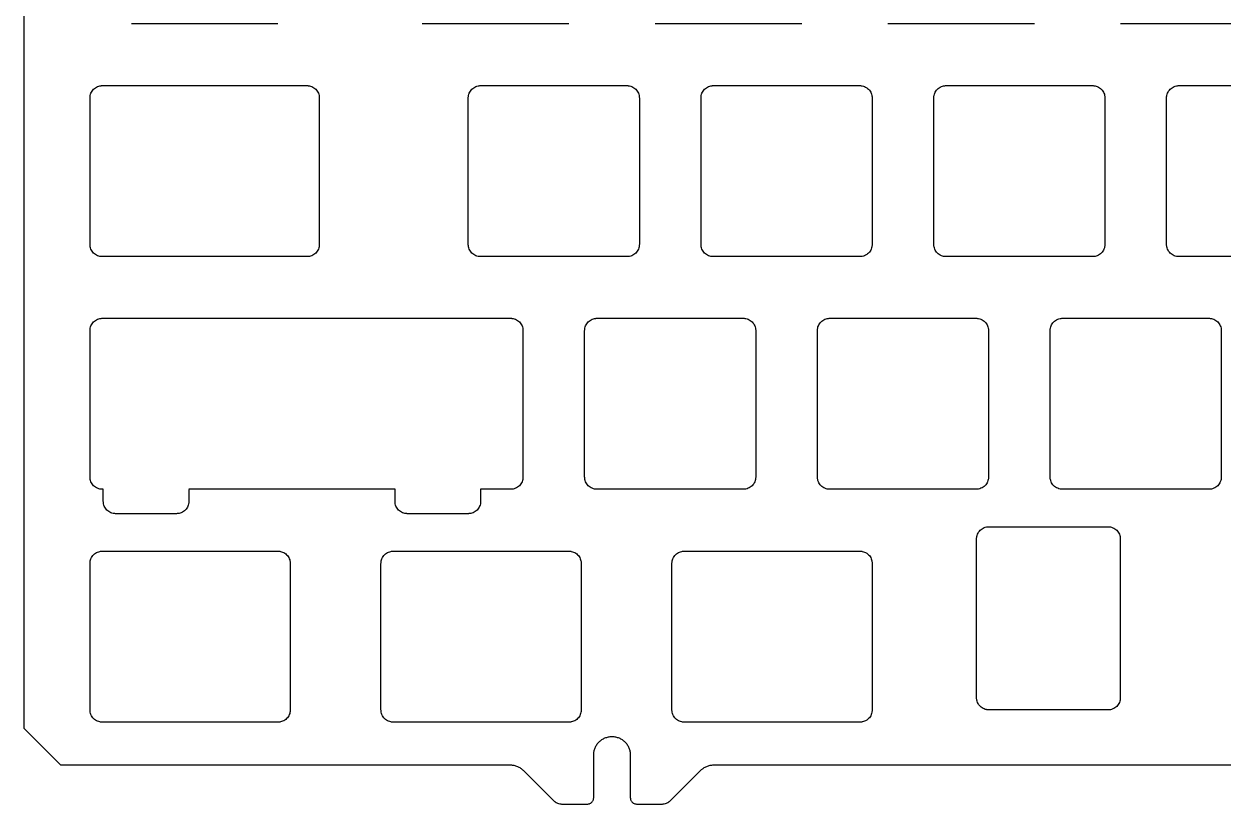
# Model space of a CAD drawing. Header units: millimetres. Extents: x 71 to 420, y 37 to 165.
# Drawn here: x 71.2 to 169.4, y 36.9 to 100.8 of the extents above; entities that cross this region are included whole.
import ezdxf

# ---------------------------------------------------------------- set-up
doc = ezdxf.new("R2010")
doc.units = ezdxf.units.MM

msp = doc.modelspace()

# ---------------------------------------------------------------- linework, layer by layer
at = {"color": 7, "linetype": 'Continuous', "lineweight": 25}
for p, q in [((71.232, 156.685), (71.232, 43.123)), ((92.02, 100.798), (80.02, 100.798)), ((115.832, 100.798), (103.832, 100.798)), ((134.882, 100.798), (122.882, 100.798)), ((153.932, 100.798), (141.932, 100.798)), ((172.982, 100.798), (160.982, 100.798)), ((77.639, 95.748), (94.401, 95.748)), ((108.595, 95.748), (120.595, 95.748)), ((127.645, 95.748), (139.645, 95.748)), ((146.695, 95.748), (158.695, 95.748)), ((165.745, 95.748), (177.745, 95.748)), ((76.639, 82.748), (76.639, 94.748)), ((95.401, 94.748), (95.401, 82.748)), ((107.595, 82.748), (107.595, 94.748)), ((121.595, 94.748), (121.595, 82.748)), ((126.645, 82.748), (126.645, 94.748)), ((140.645, 94.748), (140.645, 82.748)), ((145.695, 82.748), (145.695, 94.748)), ((159.695, 94.748), (159.695, 82.748)), ((164.745, 82.748), (164.745, 94.748)), ((94.401, 81.748), (77.639, 81.748)), ((120.595, 81.748), (108.595, 81.748)), ((139.645, 81.748), (127.645, 81.748)), ((158.695, 81.748), (146.695, 81.748)), ((177.745, 81.748), (165.745, 81.748)), ((77.64, 76.698), (111.07, 76.698)), ((118.12, 76.698), (130.12, 76.698)), ((137.17, 76.698), (149.17, 76.698)), ((156.22, 76.698), (168.22, 76.698)), ((76.64, 63.698), (76.64, 75.698)), ((112.07, 75.698), (112.07, 63.698)), ((117.12, 63.698), (117.12, 75.698)), ((131.12, 75.698), (131.12, 63.698)), ((136.17, 63.698), (136.17, 75.698)), ((150.17, 75.698), (150.17, 63.698)), ((155.22, 63.698), (155.22, 75.698)), ((169.22, 75.698), (169.22, 63.698)), ((77.726, 62.698), (77.64, 62.698)), ((77.726, 61.698), (77.726, 62.698)), ((101.602, 62.698), (84.726, 62.698)), ((84.726, 62.69), (84.726, 61.698)), ((101.602, 61.698), (101.602, 62.698)), ((111.07, 62.698), (108.602, 62.698)), ((108.602, 62.698), (108.602, 61.698)), ((130.12, 62.698), (118.12, 62.698)), ((149.17, 62.698), (137.17, 62.698)), ((168.22, 62.698), (156.22, 62.698)), ((83.726, 60.698), (78.726, 60.698)), ((107.602, 60.698), (102.602, 60.698)), ((150.195, 59.633), (159.958, 59.629)), ((149.195, 45.633), (149.195, 58.633)), ((160.957, 58.629), (160.957, 45.629)), ((77.639, 57.629), (92.02, 57.629)), ((101.451, 57.629), (115.832, 57.629)), ((125.264, 57.629), (139.645, 57.629)), ((76.639, 44.629), (76.639, 56.629)), ((93.02, 56.629), (93.02, 44.629)), ((100.451, 44.629), (100.451, 56.629)), ((116.832, 56.629), (116.832, 44.629)), ((124.264, 44.629), (124.264, 56.629)), ((140.645, 56.629), (140.645, 44.629)), ((159.957, 44.629), (150.195, 44.633)), ((92.02, 43.629), (77.639, 43.629)), ((115.832, 43.629), (101.451, 43.629)), ((139.645, 43.629), (125.264, 43.629)), ((71.232, 43.123), (74.232, 40.123)), ((117.857, 37.423), (117.857, 40.948)), ((120.857, 40.948), (120.857, 37.423)), ((74.232, 40.123), (111.036, 40.123)), ((112.097, 39.684), (114.565, 37.216)), ((124.15, 37.216), (126.618, 39.684)), ((127.679, 40.123), (277.724, 40.123)), ((115.272, 36.923), (117.357, 36.923)), ((121.357, 36.923), (123.443, 36.923))]:
    msp.add_line(p, q, dxfattribs=at)
for points, knots in [([(76.639, 94.748), (76.64, 94.781), (76.641, 94.846), (76.661, 94.976), (76.709, 95.133), (76.802, 95.307), (76.927, 95.46), (77.08, 95.585), (77.253, 95.678), (77.411, 95.725), (77.54, 95.745), (77.606, 95.747), (77.639, 95.748)], [0, 0, 0, 0, 0.0625568, 0.1251136, 0.2500758, 0.3750379, 0.4999999, 0.6249621, 0.7499242, 0.8748863, 0.9374431, 1, 1, 1, 1]), ([(94.401, 95.748), (94.434, 95.747), (94.499, 95.745), (94.629, 95.725), (94.786, 95.678), (94.96, 95.585), (95.113, 95.46), (95.238, 95.307), (95.331, 95.133), (95.378, 94.976), (95.398, 94.846), (95.4, 94.781), (95.401, 94.748)], [0, 0, 0, 0, 0.062557, 0.125114, 0.250076, 0.375038, 0.5, 0.624962, 0.749924, 0.874886, 0.937443, 1, 1, 1, 1]), ([(107.595, 94.748), (107.596, 94.781), (107.598, 94.846), (107.618, 94.976), (107.665, 95.133), (107.758, 95.307), (107.883, 95.46), (108.036, 95.585), (108.21, 95.678), (108.367, 95.725), (108.497, 95.745), (108.562, 95.747), (108.595, 95.748)], [0, 0, 0, 0, 0.062557, 0.125114, 0.250076, 0.375038, 0.5, 0.624962, 0.749924, 0.874886, 0.937443, 1, 1, 1, 1]), ([(120.595, 95.748), (120.628, 95.747), (120.693, 95.745), (120.823, 95.725), (120.98, 95.678), (121.154, 95.585), (121.307, 95.46), (121.432, 95.307), (121.525, 95.133), (121.572, 94.976), (121.592, 94.846), (121.594, 94.781), (121.595, 94.748)], [0, 0, 0, 0, 0.062557, 0.125114, 0.250076, 0.375038, 0.5, 0.624962, 0.749924, 0.874886, 0.937443, 1, 1, 1, 1]), ([(126.645, 94.748), (126.646, 94.781), (126.648, 94.846), (126.668, 94.976), (126.715, 95.133), (126.808, 95.307), (126.933, 95.46), (127.086, 95.585), (127.26, 95.678), (127.417, 95.725), (127.547, 95.745), (127.612, 95.747), (127.645, 95.748)], [0, 0, 0, 0, 0.062557, 0.125114, 0.250076, 0.375038, 0.5, 0.624962, 0.749924, 0.874886, 0.937443, 1, 1, 1, 1]), ([(139.645, 95.748), (139.678, 95.747), (139.743, 95.745), (139.873, 95.725), (140.03, 95.678), (140.204, 95.585), (140.357, 95.46), (140.482, 95.307), (140.575, 95.133), (140.622, 94.976), (140.642, 94.846), (140.644, 94.781), (140.645, 94.748)], [0, 0, 0, 0, 0.062557, 0.125114, 0.250076, 0.375038, 0.5, 0.624962, 0.749924, 0.874886, 0.937443, 1, 1, 1, 1]), ([(145.695, 94.748), (145.696, 94.781), (145.698, 94.846), (145.718, 94.976), (145.765, 95.133), (145.858, 95.307), (145.983, 95.46), (146.136, 95.585), (146.31, 95.678), (146.467, 95.725), (146.597, 95.745), (146.662, 95.747), (146.695, 95.748)], [0, 0, 0, 0, 0.062557, 0.125114, 0.250076, 0.375038, 0.5, 0.624962, 0.749924, 0.874886, 0.937443, 1, 1, 1, 1]), ([(158.695, 95.748), (158.728, 95.747), (158.793, 95.745), (158.923, 95.725), (159.08, 95.678), (159.254, 95.585), (159.407, 95.46), (159.532, 95.307), (159.625, 95.133), (159.672, 94.976), (159.692, 94.846), (159.694, 94.781), (159.695, 94.748)], [0, 0, 0, 0, 0.062557, 0.125114, 0.250076, 0.375038, 0.5, 0.624962, 0.749924, 0.874886, 0.937443, 1, 1, 1, 1]), ([(164.745, 94.748), (164.746, 94.781), (164.748, 94.846), (164.768, 94.976), (164.815, 95.133), (164.908, 95.307), (165.033, 95.46), (165.186, 95.585), (165.36, 95.678), (165.517, 95.725), (165.647, 95.745), (165.712, 95.747), (165.745, 95.748)], [0, 0, 0, 0, 0.062557, 0.125114, 0.250076, 0.375038, 0.5, 0.624962, 0.749924, 0.874886, 0.937443, 1, 1, 1, 1]), ([(77.639, 81.748), (77.606, 81.749), (77.54, 81.751), (77.411, 81.771), (77.253, 81.818), (77.08, 81.911), (76.927, 82.036), (76.802, 82.189), (76.709, 82.363), (76.661, 82.52), (76.641, 82.65), (76.64, 82.715), (76.639, 82.748)], [0, 0, 0, 0, 0.062557, 0.125114, 0.250076, 0.375038, 0.5, 0.624962, 0.749924, 0.874886, 0.937443, 1, 1, 1, 1]), ([(95.401, 82.748), (95.4, 82.715), (95.398, 82.65), (95.378, 82.52), (95.331, 82.363), (95.238, 82.189), (95.113, 82.036), (94.96, 81.911), (94.786, 81.818), (94.629, 81.771), (94.499, 81.751), (94.434, 81.749), (94.401, 81.748)], [0, 0, 0, 0, 0.062557, 0.125114, 0.250076, 0.375038, 0.5, 0.624962, 0.749924, 0.874886, 0.937443, 1, 1, 1, 1]), ([(108.595, 81.748), (108.562, 81.749), (108.497, 81.751), (108.367, 81.771), (108.21, 81.818), (108.036, 81.911), (107.883, 82.036), (107.758, 82.189), (107.665, 82.363), (107.618, 82.52), (107.598, 82.65), (107.596, 82.715), (107.595, 82.748)], [0, 0, 0, 0, 0.062557, 0.125114, 0.250076, 0.375038, 0.5, 0.624962, 0.749924, 0.874886, 0.937443, 1, 1, 1, 1]), ([(121.595, 82.748), (121.594, 82.715), (121.592, 82.65), (121.572, 82.52), (121.525, 82.363), (121.432, 82.189), (121.307, 82.036), (121.154, 81.911), (120.98, 81.818), (120.823, 81.771), (120.693, 81.751), (120.628, 81.749), (120.595, 81.748)], [0, 0, 0, 0, 0.062557, 0.125114, 0.250076, 0.375038, 0.5, 0.624962, 0.749924, 0.874886, 0.937443, 1, 1, 1, 1]), ([(127.645, 81.748), (127.612, 81.749), (127.547, 81.751), (127.417, 81.771), (127.26, 81.818), (127.086, 81.911), (126.933, 82.036), (126.808, 82.189), (126.715, 82.363), (126.668, 82.52), (126.648, 82.65), (126.646, 82.715), (126.645, 82.748)], [0, 0, 0, 0, 0.062557, 0.125114, 0.250076, 0.375038, 0.5, 0.624962, 0.749924, 0.874886, 0.937443, 1, 1, 1, 1]), ([(140.645, 82.748), (140.644, 82.715), (140.642, 82.65), (140.622, 82.52), (140.575, 82.363), (140.482, 82.189), (140.357, 82.036), (140.204, 81.911), (140.03, 81.818), (139.873, 81.771), (139.743, 81.751), (139.678, 81.749), (139.645, 81.748)], [0, 0, 0, 0, 0.062557, 0.125114, 0.250076, 0.375038, 0.5, 0.624962, 0.749924, 0.874886, 0.937443, 1, 1, 1, 1]), ([(146.695, 81.748), (146.662, 81.749), (146.597, 81.751), (146.467, 81.771), (146.31, 81.818), (146.136, 81.911), (145.983, 82.036), (145.858, 82.189), (145.765, 82.363), (145.718, 82.52), (145.698, 82.65), (145.696, 82.715), (145.695, 82.748)], [0, 0, 0, 0, 0.062557, 0.125114, 0.250076, 0.375038, 0.5, 0.624962, 0.749924, 0.874887, 0.937443, 1, 1, 1, 1]), ([(159.695, 82.748), (159.694, 82.715), (159.692, 82.65), (159.672, 82.52), (159.625, 82.363), (159.532, 82.189), (159.407, 82.036), (159.254, 81.911), (159.08, 81.818), (158.923, 81.771), (158.793, 81.751), (158.728, 81.749), (158.695, 81.748)], [0, 0, 0, 0, 0.062557, 0.125114, 0.250076, 0.375038, 0.5, 0.624962, 0.749924, 0.874886, 0.937443, 1, 1, 1, 1]), ([(165.745, 81.748), (165.712, 81.749), (165.647, 81.751), (165.517, 81.771), (165.36, 81.818), (165.186, 81.911), (165.033, 82.036), (164.908, 82.189), (164.815, 82.363), (164.768, 82.52), (164.748, 82.65), (164.746, 82.715), (164.745, 82.748)], [0, 0, 0, 0, 0.062557, 0.125114, 0.250076, 0.375038, 0.5, 0.624962, 0.749924, 0.874886, 0.937443, 1, 1, 1, 1]), ([(76.64, 75.698), (76.641, 75.731), (76.643, 75.796), (76.663, 75.926), (76.71, 76.083), (76.803, 76.257), (76.928, 76.41), (77.081, 76.535), (77.255, 76.628), (77.412, 76.675), (77.542, 76.695), (77.607, 76.697), (77.64, 76.698)], [0, 0, 0, 0, 0.062557, 0.125114, 0.250076, 0.375038, 0.5, 0.624962, 0.749924, 0.874886, 0.937443, 1, 1, 1, 1]), ([(111.07, 76.698), (111.103, 76.697), (111.168, 76.695), (111.298, 76.675), (111.455, 76.628), (111.629, 76.535), (111.782, 76.41), (111.907, 76.257), (112, 76.083), (112.047, 75.926), (112.067, 75.796), (112.069, 75.731), (112.07, 75.698)], [0, 0, 0, 0, 0.062557, 0.125114, 0.250076, 0.375038, 0.5, 0.624962, 0.749924, 0.874886, 0.937443, 1, 1, 1, 1]), ([(117.12, 75.698), (117.121, 75.731), (117.123, 75.796), (117.143, 75.926), (117.19, 76.083), (117.283, 76.257), (117.408, 76.41), (117.561, 76.535), (117.735, 76.628), (117.892, 76.675), (118.022, 76.695), (118.087, 76.697), (118.12, 76.698)], [0, 0, 0, 0, 0.062557, 0.125114, 0.250076, 0.375038, 0.5, 0.624962, 0.749924, 0.874886, 0.937443, 1, 1, 1, 1]), ([(130.12, 76.698), (130.153, 76.697), (130.218, 76.695), (130.348, 76.675), (130.505, 76.628), (130.679, 76.535), (130.832, 76.41), (130.957, 76.257), (131.05, 76.083), (131.097, 75.926), (131.117, 75.796), (131.119, 75.731), (131.12, 75.698)], [0, 0, 0, 0, 0.0625567, 0.1251135, 0.2500756, 0.3750379, 0.5, 0.624962, 0.7499243, 0.8748864, 0.9374432, 1, 1, 1, 1]), ([(136.17, 75.698), (136.171, 75.731), (136.173, 75.796), (136.193, 75.926), (136.24, 76.083), (136.333, 76.257), (136.458, 76.41), (136.611, 76.535), (136.785, 76.628), (136.942, 76.675), (137.072, 76.695), (137.137, 76.697), (137.17, 76.698)], [0, 0, 0, 0, 0.062557, 0.125114, 0.250076, 0.375038, 0.5, 0.624962, 0.749924, 0.874886, 0.937443, 1, 1, 1, 1]), ([(149.17, 76.698), (149.203, 76.697), (149.268, 76.695), (149.398, 76.675), (149.555, 76.628), (149.729, 76.535), (149.882, 76.41), (150.007, 76.257), (150.1, 76.083), (150.147, 75.926), (150.167, 75.796), (150.169, 75.731), (150.17, 75.698)], [0, 0, 0, 0, 0.062557, 0.125114, 0.250076, 0.375038, 0.5, 0.624962, 0.749924, 0.874886, 0.937443, 1, 1, 1, 1]), ([(155.22, 75.698), (155.221, 75.731), (155.223, 75.796), (155.243, 75.926), (155.29, 76.083), (155.383, 76.257), (155.508, 76.41), (155.661, 76.535), (155.835, 76.628), (155.992, 76.675), (156.122, 76.695), (156.187, 76.697), (156.22, 76.698)], [0, 0, 0, 0, 0.062557, 0.125114, 0.250076, 0.375038, 0.5, 0.624962, 0.749924, 0.874886, 0.937443, 1, 1, 1, 1]), ([(168.22, 76.698), (168.253, 76.697), (168.318, 76.695), (168.448, 76.675), (168.605, 76.628), (168.779, 76.535), (168.932, 76.41), (169.057, 76.257), (169.15, 76.083), (169.197, 75.926), (169.217, 75.796), (169.219, 75.731), (169.22, 75.698)], [0, 0, 0, 0, 0.062557, 0.125114, 0.250076, 0.375038, 0.5, 0.624962, 0.749924, 0.874886, 0.937443, 1, 1, 1, 1]), ([(77.64, 62.698), (77.607, 62.699), (77.542, 62.701), (77.412, 62.721), (77.255, 62.768), (77.081, 62.861), (76.928, 62.986), (76.803, 63.139), (76.71, 63.313), (76.663, 63.47), (76.643, 63.6), (76.641, 63.665), (76.64, 63.698)], [0, 0, 0, 0, 0.062557, 0.125114, 0.250076, 0.375038, 0.5, 0.624962, 0.749924, 0.874886, 0.937443, 1, 1, 1, 1]), ([(112.07, 63.698), (112.069, 63.665), (112.067, 63.6), (112.047, 63.47), (112, 63.313), (111.907, 63.139), (111.782, 62.986), (111.629, 62.861), (111.455, 62.768), (111.298, 62.721), (111.168, 62.701), (111.103, 62.699), (111.07, 62.698)], [0, 0, 0, 0, 0.062557, 0.125114, 0.250076, 0.375038, 0.5, 0.624962, 0.749924, 0.874886, 0.937443, 1, 1, 1, 1]), ([(118.12, 62.698), (118.087, 62.699), (118.022, 62.701), (117.892, 62.721), (117.735, 62.768), (117.561, 62.861), (117.408, 62.986), (117.283, 63.139), (117.19, 63.313), (117.143, 63.47), (117.123, 63.6), (117.121, 63.665), (117.12, 63.698)], [0, 0, 0, 0, 0.062557, 0.125114, 0.250076, 0.375038, 0.5, 0.624962, 0.749924, 0.874886, 0.937443, 1, 1, 1, 1]), ([(131.12, 63.698), (131.119, 63.665), (131.117, 63.6), (131.097, 63.47), (131.05, 63.313), (130.957, 63.139), (130.832, 62.986), (130.679, 62.861), (130.505, 62.768), (130.348, 62.721), (130.218, 62.701), (130.153, 62.699), (130.12, 62.698)], [0, 0, 0, 0, 0.0625568, 0.1251136, 0.2500757, 0.375038, 0.5, 0.6249621, 0.7499244, 0.8748865, 0.9374433, 1, 1, 1, 1]), ([(137.17, 62.698), (137.137, 62.699), (137.072, 62.701), (136.942, 62.721), (136.785, 62.768), (136.611, 62.861), (136.458, 62.986), (136.333, 63.139), (136.24, 63.313), (136.193, 63.47), (136.173, 63.6), (136.171, 63.665), (136.17, 63.698)], [0, 0, 0, 0, 0.062557, 0.125114, 0.250076, 0.375038, 0.5, 0.624962, 0.749924, 0.874886, 0.937443, 1, 1, 1, 1]), ([(150.17, 63.698), (150.169, 63.665), (150.167, 63.6), (150.147, 63.47), (150.1, 63.313), (150.007, 63.139), (149.882, 62.986), (149.729, 62.861), (149.555, 62.768), (149.398, 62.721), (149.268, 62.701), (149.203, 62.699), (149.17, 62.698)], [0, 0, 0, 0, 0.062557, 0.125114, 0.250076, 0.375038, 0.5, 0.624962, 0.749924, 0.874886, 0.937443, 1, 1, 1, 1]), ([(156.22, 62.698), (156.187, 62.699), (156.122, 62.701), (155.992, 62.721), (155.835, 62.768), (155.661, 62.861), (155.508, 62.986), (155.383, 63.139), (155.29, 63.313), (155.243, 63.47), (155.223, 63.6), (155.221, 63.665), (155.22, 63.698)], [0, 0, 0, 0, 0.062557, 0.125114, 0.250076, 0.375038, 0.5, 0.624962, 0.749924, 0.874886, 0.937443, 1, 1, 1, 1]), ([(169.22, 63.698), (169.219, 63.665), (169.217, 63.6), (169.197, 63.47), (169.15, 63.313), (169.057, 63.139), (168.932, 62.986), (168.779, 62.861), (168.605, 62.768), (168.448, 62.721), (168.318, 62.701), (168.253, 62.699), (168.22, 62.698)], [0, 0, 0, 0, 0.0625568, 0.1251136, 0.2500757, 0.3750379, 0.5000001, 0.6249621, 0.7499242, 0.8748865, 0.9374432, 1, 1, 1, 1]), ([(78.726, 60.698), (78.693, 60.699), (78.627, 60.701), (78.498, 60.721), (78.34, 60.768), (78.167, 60.861), (78.014, 60.986), (77.889, 61.139), (77.796, 61.313), (77.748, 61.47), (77.728, 61.6), (77.727, 61.665), (77.726, 61.698)], [0, 0, 0, 0, 0.0625568, 0.1251135, 0.2500758, 0.3750379, 0.5, 0.6249622, 0.7499243, 0.8748864, 0.9374432, 1, 1, 1, 1]), ([(84.726, 61.698), (84.725, 61.665), (84.723, 61.6), (84.703, 61.47), (84.656, 61.313), (84.562, 61.139), (84.437, 60.986), (84.285, 60.861), (84.111, 60.768), (83.953, 60.721), (83.824, 60.701), (83.758, 60.699), (83.726, 60.698)], [0, 0, 0, 0, 0.062557, 0.125114, 0.250076, 0.375038, 0.5, 0.624962, 0.749924, 0.874886, 0.937443, 1, 1, 1, 1]), ([(102.602, 60.698), (102.569, 60.699), (102.503, 60.701), (102.374, 60.721), (102.216, 60.768), (102.043, 60.861), (101.89, 60.986), (101.765, 61.139), (101.672, 61.313), (101.624, 61.47), (101.604, 61.6), (101.603, 61.665), (101.602, 61.698)], [0, 0, 0, 0, 0.062557, 0.125114, 0.250076, 0.375038, 0.5, 0.624962, 0.749924, 0.874886, 0.937443, 1, 1, 1, 1]), ([(108.602, 61.698), (108.601, 61.665), (108.599, 61.6), (108.579, 61.47), (108.532, 61.313), (108.438, 61.139), (108.313, 60.986), (108.161, 60.861), (107.987, 60.768), (107.829, 60.721), (107.7, 60.701), (107.634, 60.699), (107.602, 60.698)], [0, 0, 0, 0, 0.062557, 0.125114, 0.250076, 0.375038, 0.5, 0.624962, 0.749924, 0.874886, 0.937443, 1, 1, 1, 1]), ([(149.195, 58.633), (149.196, 58.665), (149.198, 58.731), (149.218, 58.86), (149.265, 59.018), (149.358, 59.192), (149.483, 59.344), (149.636, 59.47), (149.81, 59.563), (149.968, 59.61), (150.097, 59.63), (150.163, 59.632), (150.195, 59.633)], [0, 0, 0, 0, 0.0625569, 0.1251136, 0.2500758, 0.375038, 0.5, 0.6249622, 0.7499243, 0.8748863, 0.9374432, 1, 1, 1, 1]), ([(159.958, 59.629), (159.991, 59.628), (160.056, 59.626), (160.186, 59.606), (160.343, 59.559), (160.517, 59.466), (160.669, 59.34), (160.794, 59.188), (160.887, 59.014), (160.935, 58.857), (160.955, 58.727), (160.957, 58.662), (160.957, 58.629)], [0, 0, 0, 0, 0.062557, 0.125113, 0.250076, 0.375038, 0.5, 0.624962, 0.749924, 0.874886, 0.937443, 1, 1, 1, 1]), ([(76.639, 56.629), (76.64, 56.662), (76.641, 56.727), (76.661, 56.857), (76.709, 57.014), (76.802, 57.188), (76.927, 57.341), (77.08, 57.466), (77.254, 57.559), (77.411, 57.606), (77.541, 57.626), (77.606, 57.628), (77.639, 57.629)], [0, 0, 0, 0, 0.062557, 0.125114, 0.250076, 0.375038, 0.5, 0.624962, 0.749924, 0.874886, 0.937443, 1, 1, 1, 1]), ([(92.02, 57.629), (92.053, 57.628), (92.118, 57.626), (92.248, 57.606), (92.405, 57.559), (92.579, 57.466), (92.732, 57.341), (92.857, 57.188), (92.95, 57.014), (92.997, 56.857), (93.017, 56.727), (93.019, 56.662), (93.02, 56.629)], [0, 0, 0, 0, 0.062557, 0.125114, 0.250076, 0.375038, 0.5, 0.624962, 0.749924, 0.874886, 0.937443, 1, 1, 1, 1]), ([(100.451, 56.629), (100.452, 56.662), (100.454, 56.727), (100.474, 56.857), (100.521, 57.014), (100.614, 57.188), (100.74, 57.341), (100.892, 57.466), (101.066, 57.559), (101.224, 57.606), (101.353, 57.626), (101.418, 57.628), (101.451, 57.629)], [0, 0, 0, 0, 0.0625567, 0.1251136, 0.2500757, 0.3750378, 0.5, 0.6249622, 0.7499243, 0.8748863, 0.9374431, 1, 1, 1, 1]), ([(115.832, 57.629), (115.865, 57.628), (115.931, 57.626), (116.06, 57.606), (116.218, 57.559), (116.392, 57.466), (116.544, 57.341), (116.669, 57.188), (116.762, 57.014), (116.81, 56.857), (116.83, 56.727), (116.832, 56.662), (116.832, 56.629)], [0, 0, 0, 0, 0.062557, 0.125114, 0.250076, 0.375038, 0.5, 0.624962, 0.749924, 0.874886, 0.937443, 1, 1, 1, 1]), ([(124.264, 56.629), (124.265, 56.662), (124.266, 56.727), (124.286, 56.857), (124.334, 57.014), (124.427, 57.188), (124.552, 57.341), (124.705, 57.466), (124.879, 57.559), (125.036, 57.606), (125.166, 57.626), (125.231, 57.628), (125.264, 57.629)], [0, 0, 0, 0, 0.062557, 0.125114, 0.250076, 0.375038, 0.5, 0.624962, 0.749924, 0.874886, 0.937443, 1, 1, 1, 1]), ([(139.645, 57.629), (139.678, 57.628), (139.743, 57.626), (139.873, 57.606), (140.03, 57.559), (140.204, 57.466), (140.357, 57.341), (140.482, 57.188), (140.575, 57.014), (140.622, 56.857), (140.642, 56.727), (140.644, 56.662), (140.645, 56.629)], [0, 0, 0, 0, 0.062557, 0.125114, 0.250076, 0.375038, 0.5, 0.624962, 0.749924, 0.874886, 0.937443, 1, 1, 1, 1]), ([(150.195, 44.633), (150.162, 44.634), (150.096, 44.635), (149.967, 44.655), (149.81, 44.703), (149.636, 44.796), (149.483, 44.921), (149.358, 45.074), (149.265, 45.248), (149.218, 45.405), (149.198, 45.534), (149.196, 45.6), (149.195, 45.633)], [0, 0, 0, 0, 0.062557, 0.125114, 0.250076, 0.375038, 0.5, 0.624962, 0.749924, 0.874887, 0.937443, 1, 1, 1, 1]), ([(160.957, 45.629), (160.957, 45.596), (160.955, 45.531), (160.935, 45.401), (160.887, 45.244), (160.794, 45.07), (160.669, 44.917), (160.516, 44.792), (160.342, 44.699), (160.185, 44.651), (160.055, 44.632), (159.99, 44.63), (159.957, 44.629)], [0, 0, 0, 0, 0.0625568, 0.1251136, 0.2500758, 0.3750378, 0.5, 0.6249622, 0.7499243, 0.8748863, 0.9374432, 1, 1, 1, 1]), ([(77.639, 43.629), (77.606, 43.63), (77.541, 43.632), (77.411, 43.652), (77.254, 43.699), (77.08, 43.792), (76.927, 43.917), (76.802, 44.07), (76.709, 44.244), (76.661, 44.401), (76.641, 44.531), (76.64, 44.596), (76.639, 44.629)], [0, 0, 0, 0, 0.062557, 0.125114, 0.250076, 0.375038, 0.5, 0.624962, 0.749924, 0.874886, 0.937443, 1, 1, 1, 1]), ([(93.02, 44.629), (93.019, 44.596), (93.017, 44.531), (92.997, 44.401), (92.95, 44.244), (92.857, 44.07), (92.732, 43.917), (92.579, 43.792), (92.405, 43.699), (92.248, 43.652), (92.118, 43.632), (92.053, 43.63), (92.02, 43.629)], [0, 0, 0, 0, 0.0625567, 0.1251135, 0.2500757, 0.3750378, 0.5, 0.6249622, 0.7499243, 0.8748865, 0.9374432, 1, 1, 1, 1]), ([(101.451, 43.629), (101.418, 43.63), (101.353, 43.632), (101.224, 43.652), (101.066, 43.699), (100.892, 43.792), (100.74, 43.917), (100.614, 44.07), (100.521, 44.244), (100.474, 44.401), (100.454, 44.531), (100.452, 44.596), (100.451, 44.629)], [0, 0, 0, 0, 0.062557, 0.125114, 0.250076, 0.375038, 0.5, 0.624962, 0.749924, 0.874886, 0.937443, 1, 1, 1, 1]), ([(116.832, 44.629), (116.832, 44.596), (116.83, 44.531), (116.81, 44.401), (116.762, 44.244), (116.669, 44.07), (116.544, 43.917), (116.392, 43.792), (116.218, 43.699), (116.06, 43.652), (115.931, 43.632), (115.865, 43.63), (115.832, 43.629)], [0, 0, 0, 0, 0.062557, 0.125114, 0.250076, 0.375038, 0.5, 0.624962, 0.749924, 0.874886, 0.937443, 1, 1, 1, 1]), ([(125.264, 43.629), (125.231, 43.63), (125.166, 43.632), (125.036, 43.652), (124.879, 43.699), (124.705, 43.792), (124.552, 43.917), (124.427, 44.07), (124.334, 44.244), (124.286, 44.401), (124.266, 44.531), (124.265, 44.596), (124.264, 44.629)], [0, 0, 0, 0, 0.062557, 0.125114, 0.250076, 0.375038, 0.5, 0.624962, 0.749924, 0.874886, 0.937443, 1, 1, 1, 1]), ([(140.645, 44.629), (140.644, 44.596), (140.642, 44.531), (140.622, 44.401), (140.575, 44.244), (140.482, 44.07), (140.357, 43.917), (140.204, 43.792), (140.03, 43.699), (139.873, 43.652), (139.743, 43.632), (139.678, 43.63), (139.645, 43.629)], [0, 0, 0, 0, 0.062557, 0.125114, 0.250076, 0.375038, 0.5, 0.624962, 0.749924, 0.874886, 0.937443, 1, 1, 1, 1]), ([(117.857, 40.948), (117.858, 40.981), (117.859, 41.046), (117.869, 41.144), (117.888, 41.257), (117.92, 41.384), (117.986, 41.569), (118.102, 41.787), (118.29, 42.015), (118.519, 42.203), (118.78, 42.343), (119.063, 42.429), (119.357, 42.458), (119.652, 42.429), (119.935, 42.343), (120.196, 42.203), (120.425, 42.015), (120.613, 41.787), (120.729, 41.569), (120.795, 41.384), (120.831, 41.241), (120.853, 41.095), (120.856, 40.997), (120.857, 40.948)], [0, 0, 0, 0, 0.020872, 0.041698, 0.06257, 0.093848, 0.125126, 0.187606, 0.250086, 0.312566, 0.375047, 0.437527, 0.500007, 0.562487, 0.624967, 0.687448, 0.749928, 0.812408, 0.874888, 0.906166, 0.937444, 0.968722, 1, 1, 1, 1]), ([(111.036, 40.123), (111.069, 40.122), (111.134, 40.121), (111.232, 40.111), (111.345, 40.093), (111.472, 40.061), (111.611, 40.011), (111.744, 39.948), (111.871, 39.872), (111.99, 39.785), (112.061, 39.717), (112.097, 39.684)], [0, 0, 0, 0, 0.083407, 0.166635, 0.250042, 0.375035, 0.500028, 0.625021, 0.750014, 0.875007, 1, 1, 1, 1]), ([(126.618, 39.684), (126.642, 39.706), (126.689, 39.752), (126.765, 39.814), (126.858, 39.881), (126.971, 39.948), (127.104, 40.011), (127.243, 40.061), (127.386, 40.096), (127.532, 40.119), (127.63, 40.122), (127.679, 40.123)], [0, 0, 0, 0, 0.083407, 0.166635, 0.250042, 0.375035, 0.500028, 0.625021, 0.750014, 0.875007, 1, 1, 1, 1]), ([(117.357, 36.923), (117.379, 36.924), (117.423, 36.925), (117.487, 36.939), (117.56, 36.963), (117.637, 37.004), (117.713, 37.067), (117.776, 37.143), (117.822, 37.23), (117.852, 37.325), (117.856, 37.39), (117.857, 37.423)], [0, 0, 0, 0, 0.083631, 0.166537, 0.250168, 0.37514, 0.500112, 0.625084, 0.750056, 0.875028, 1, 1, 1, 1]), ([(120.857, 37.423), (120.858, 37.401), (120.86, 37.358), (120.873, 37.293), (120.898, 37.221), (120.939, 37.143), (121.002, 37.067), (121.078, 37.004), (121.165, 36.958), (121.259, 36.928), (121.325, 36.925), (121.357, 36.923)], [0, 0, 0, 0, 0.083631, 0.166537, 0.250168, 0.37514, 0.500112, 0.625084, 0.750056, 0.875028, 1, 1, 1, 1]), ([(114.565, 37.216), (114.588, 37.193), (114.636, 37.148), (114.742, 37.071), (114.886, 36.993), (115.044, 36.946), (115.173, 36.926), (115.239, 36.924), (115.272, 36.923)], [0, 0, 0, 0, 0.125076, 0.250151, 0.5, 0.749848, 0.874924, 1, 1, 1, 1]), ([(123.443, 36.923), (123.476, 36.924), (123.541, 36.926), (123.671, 36.946), (123.828, 36.993), (123.973, 37.071), (124.079, 37.148), (124.127, 37.193), (124.15, 37.216)], [0, 0, 0, 0, 0.125076, 0.250151, 0.5, 0.749849, 0.874924, 1, 1, 1, 1])]:
    msp.add_open_spline(points, degree=3, knots=knots, dxfattribs=at)

doc.saveas('drawing.dxf')
